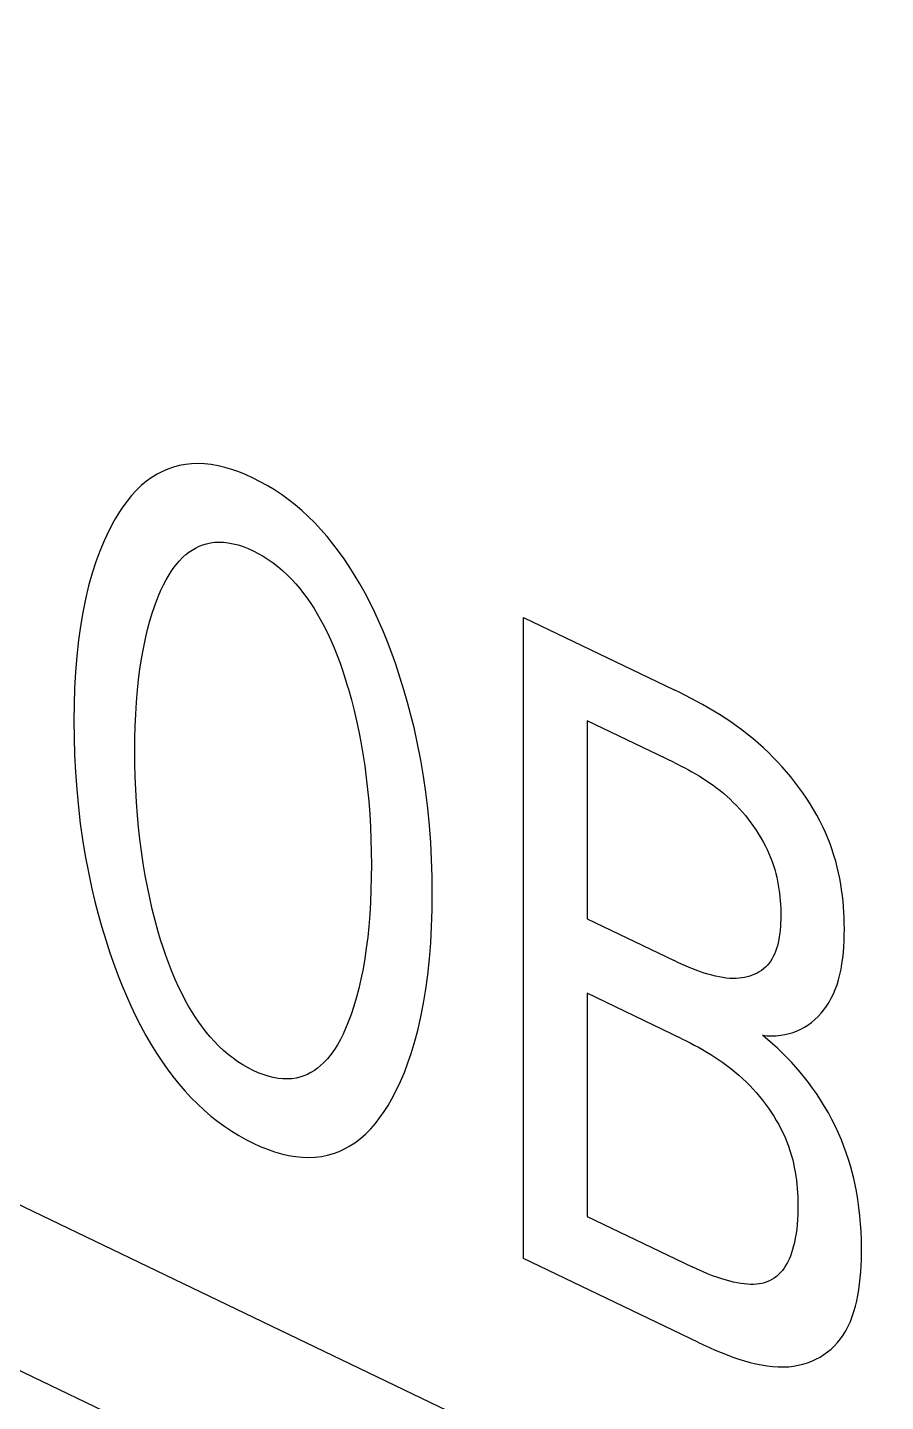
# Model space of a CAD drawing. Extents: x 0 to 420, y 0 to 297.
# Drawn here: x 198.578 to 200.436, y 119.617 to 122.592 of the extents above; entities that cross this region are included whole.
import ezdxf

# ---------------------------------------------------------------- set-up
doc = ezdxf.new("R2010")
doc.units = 0
doc.header["$LTSCALE"] = 23.1
doc.layers.add('40000_ISO', color=7, linetype='CONTINUOUS')

msp = doc.modelspace()

# ---------------------------------------------------------------- linework, layer by layer
at = {"layer": '40000_ISO', "color": 7, "linetype": 'CONTINUOUS'}
for p, q in [((151.239, 142.7894), (204.6505, 117.1157)), ((151.4456, 142.3318), (204.8571, 116.6581)), ((198.907, 121.6438), (198.8943, 121.6404)), ((198.9202, 121.6462), (198.907, 121.6438)), ((198.9337, 121.6477), (198.9202, 121.6462)), ((198.9477, 121.6481), (198.9337, 121.6477)), ((198.9617, 121.6475), (198.9477, 121.6481)), ((198.9762, 121.6458), (198.9617, 121.6475)), ((198.9908, 121.6432), (198.9762, 121.6458)), ((199.0057, 121.6397), (198.9908, 121.6432)), ((198.8481, 121.6186), (198.836, 121.6099)), ((198.8589, 121.6252), (198.8481, 121.6186)), ((198.8703, 121.6311), (198.8589, 121.6252)), ((198.8821, 121.6362), (198.8703, 121.6311)), ((198.8943, 121.6404), (198.8821, 121.6362)), ((199.0208, 121.6352), (199.0057, 121.6397)), ((199.036, 121.6299), (199.0208, 121.6352)), ((199.0514, 121.6237), (199.036, 121.6299)), ((199.0667, 121.6167), (199.0514, 121.6237)), ((199.0821, 121.6089), (199.0667, 121.6167)), ((198.8137, 121.5899), (198.8035, 121.5788)), ((198.8245, 121.6003), (198.8137, 121.5899)), ((198.836, 121.6099), (198.8245, 121.6003)), ((199.0975, 121.6003), (199.0821, 121.6089)), ((199.1127, 121.591), (199.0975, 121.6003)), ((199.1279, 121.581), (199.1127, 121.591)), ((198.7847, 121.5545), (198.7761, 121.5415)), ((198.7939, 121.567), (198.7847, 121.5545)), ((198.8035, 121.5788), (198.7939, 121.567)), ((199.1428, 121.5702), (199.1279, 121.581)), ((199.1575, 121.5587), (199.1428, 121.5702)), ((199.172, 121.5464), (199.1575, 121.5587)), ((198.7653, 121.5233), (198.7542, 121.5024)), ((198.768, 121.5281), (198.7653, 121.5233)), ((198.7761, 121.5415), (198.768, 121.5281)), ((199.1861, 121.5335), (199.172, 121.5464)), ((199.2, 121.5197), (199.1861, 121.5335)), ((198.7542, 121.5024), (198.744, 121.4807)), ((199.2136, 121.5052), (199.2, 121.5197)), ((199.2267, 121.4901), (199.2136, 121.5052)), ((198.744, 121.4807), (198.7346, 121.4582)), ((198.9348, 121.4609), (198.9421, 121.4651)), ((198.9421, 121.4651), (198.9497, 121.4689)), ((198.9497, 121.4689), (198.9576, 121.4721)), ((198.9576, 121.4721), (198.9658, 121.4746)), ((198.9658, 121.4746), (198.9743, 121.4765)), ((198.9743, 121.4765), (198.9831, 121.4777)), ((198.9831, 121.4777), (198.9928, 121.4781)), ((198.9928, 121.4781), (199.0028, 121.4777)), ((199.0028, 121.4777), (199.013, 121.4766)), ((199.013, 121.4766), (199.0235, 121.4746)), ((199.0235, 121.4746), (199.0342, 121.4719)), ((199.0342, 121.4719), (199.0449, 121.4684)), ((199.0449, 121.4684), (199.0558, 121.4642)), ((199.0558, 121.4642), (199.0667, 121.4593)), ((199.2395, 121.4746), (199.2267, 121.4901)), ((199.2517, 121.4585), (199.2395, 121.4746)), ((198.7262, 121.435), (198.7185, 121.4111)), ((198.7346, 121.4582), (198.7262, 121.435)), ((198.8988, 121.4275), (198.9066, 121.4367)), ((198.9066, 121.4367), (198.9149, 121.4452)), ((198.9149, 121.4452), (198.9213, 121.4509)), ((198.9213, 121.4509), (198.9279, 121.4561)), ((198.9279, 121.4561), (198.9348, 121.4609)), ((199.0667, 121.4593), (199.0776, 121.4537)), ((199.0776, 121.4537), (199.0885, 121.4474)), ((199.0885, 121.4474), (199.0993, 121.4406)), ((199.0993, 121.4406), (199.1099, 121.4331)), ((199.1099, 121.4331), (199.1204, 121.425)), ((199.2635, 121.4421), (199.2517, 121.4585)), ((199.2749, 121.4253), (199.2635, 121.4421)), ((198.7185, 121.4111), (198.7107, 121.3833)), ((198.8785, 121.3966), (198.8848, 121.4074)), ((198.8848, 121.4074), (198.8915, 121.4177)), ((198.8915, 121.4177), (198.8988, 121.4275)), ((199.1204, 121.425), (199.1306, 121.4163)), ((199.1306, 121.4163), (199.1406, 121.4071)), ((199.1406, 121.4071), (199.1503, 121.3974)), ((199.2857, 121.4082), (199.2749, 121.4253)), ((199.2978, 121.3879), (199.2857, 121.4082)), ((198.7107, 121.3833), (198.7039, 121.3547)), ((198.8621, 121.3619), (198.8672, 121.3738)), ((198.8672, 121.3738), (198.8727, 121.3853)), ((198.8727, 121.3853), (198.8785, 121.3966)), ((199.1503, 121.3974), (199.1591, 121.3877)), ((199.1591, 121.3877), (199.1677, 121.3776)), ((199.1677, 121.3776), (199.1759, 121.3671)), ((199.3092, 121.3674), (199.2978, 121.3879)), ((198.7039, 121.3547), (198.698, 121.3255)), ((198.849, 121.3262), (198.8553, 121.3443)), ((198.8553, 121.3443), (198.8621, 121.3619)), ((199.1759, 121.3671), (199.1838, 121.3564)), ((199.1838, 121.3564), (199.1914, 121.3453)), ((199.1914, 121.3453), (199.1986, 121.3341)), ((199.3199, 121.3466), (199.3092, 121.3674)), ((199.3301, 121.3256), (199.3199, 121.3466)), ((198.698, 121.3255), (198.693, 121.2957)), ((198.8433, 121.3077), (198.849, 121.3262)), ((199.1986, 121.3341), (199.2056, 121.3226)), ((199.2056, 121.3226), (199.2122, 121.311)), ((199.3397, 121.3046), (199.3301, 121.3256)), ((199.6521, 121.3147), (199.9779, 121.158)), ((199.6521, 119.9266), (199.6521, 121.3147)), ((198.693, 121.2957), (198.6888, 121.2654)), ((198.8336, 121.2694), (198.8382, 121.2888)), ((198.8382, 121.2888), (198.8433, 121.3077)), ((199.2122, 121.311), (199.2185, 121.2993)), ((199.2185, 121.2993), (199.2269, 121.2827)), ((199.3488, 121.2834), (199.3397, 121.3046)), ((198.6888, 121.2654), (198.6851, 121.2314)), ((198.8291, 121.2477), (198.8336, 121.2694)), ((199.2269, 121.2827), (199.2347, 121.266)), ((199.2347, 121.266), (199.2419, 121.2493)), ((199.3573, 121.2622), (199.3488, 121.2834)), ((199.3655, 121.2409), (199.3573, 121.2622)), ((198.6851, 121.2314), (198.6823, 121.197)), ((198.8218, 121.2032), (198.8251, 121.2256)), ((198.8251, 121.2256), (198.8291, 121.2477)), ((199.2419, 121.2493), (199.2486, 121.2325)), ((199.2486, 121.2325), (199.2549, 121.2156)), ((199.3754, 121.2134), (199.3655, 121.2409)), ((198.6823, 121.197), (198.6804, 121.162)), ((198.8189, 121.1804), (198.8218, 121.2032)), ((199.2549, 121.2156), (199.2608, 121.1988)), ((199.2608, 121.1988), (199.2662, 121.182)), ((199.3846, 121.1858), (199.3754, 121.2134)), ((198.8165, 121.1573), (198.8189, 121.1804)), ((199.2662, 121.182), (199.2713, 121.1652)), ((199.2713, 121.1652), (199.273, 121.1596)), ((199.3931, 121.1583), (199.3846, 121.1858)), ((198.6804, 121.162), (198.6793, 121.1266)), ((198.8144, 121.1315), (198.8165, 121.1573)), ((199.273, 121.1596), (199.2794, 121.1366)), ((199.2794, 121.1366), (199.2853, 121.1136)), ((199.401, 121.1309), (199.3931, 121.1583)), ((199.9901, 121.1521), (199.9779, 121.158)), ((200.0024, 121.146), (199.9901, 121.1521)), ((200.0147, 121.1396), (200.0024, 121.146)), ((200.0271, 121.1331), (200.0147, 121.1396)), ((198.6793, 121.1266), (198.6789, 121.0909)), ((198.8116, 121.079), (198.8127, 121.1054)), ((198.8127, 121.1054), (198.8144, 121.1315)), ((199.2853, 121.1136), (199.2906, 121.0907)), ((199.4083, 121.1036), (199.401, 121.1309)), ((200.0394, 121.1263), (200.0271, 121.1331)), ((200.0517, 121.1193), (200.0394, 121.1263)), ((200.064, 121.1121), (200.0517, 121.1193)), ((200.0762, 121.1045), (200.064, 121.1121)), ((198.6789, 121.0909), (198.6792, 121.0542)), ((198.811, 121.0524), (198.8116, 121.079)), ((199.2906, 121.0907), (199.2955, 121.068)), ((199.415, 121.0763), (199.4083, 121.1036)), ((199.4227, 121.041), (199.415, 121.0763)), ((199.9779, 121.0006), (199.7897, 121.0911)), ((199.7897, 121.0911), (199.7897, 120.6622)), ((200.0884, 121.0967), (200.0762, 121.1045)), ((200.1006, 121.0886), (200.0884, 121.0967)), ((200.1126, 121.0801), (200.1006, 121.0886)), ((200.1246, 121.0713), (200.1126, 121.0801)), ((198.6792, 121.0542), (198.6803, 121.0171)), ((198.8108, 121.0255), (198.811, 121.0524)), ((199.2955, 121.068), (199.2999, 121.0453)), ((200.1365, 121.0622), (200.1246, 121.0713)), ((200.1482, 121.0527), (200.1365, 121.0622)), ((200.1598, 121.0428), (200.1482, 121.0527)), ((198.6803, 121.0171), (198.6822, 120.9797)), ((198.811, 120.9981), (198.8108, 121.0255)), ((199.2999, 121.0453), (199.3044, 121.0193)), ((199.3044, 121.0193), (199.3083, 120.9934)), ((199.4296, 121.0059), (199.4227, 121.041)), ((200.1713, 121.0325), (200.1598, 121.0428)), ((200.1827, 121.0218), (200.1713, 121.0325)), ((200.1926, 121.0119), (200.1827, 121.0218)), ((198.8116, 120.9704), (198.811, 120.9981)), ((199.3083, 120.9934), (199.3117, 120.9677)), ((199.4355, 120.971), (199.4296, 121.0059)), ((199.9779, 121.0006), (199.9856, 120.9969)), ((199.9856, 120.9969), (199.9933, 120.993)), ((199.9933, 120.993), (200.001, 120.9891)), ((200.001, 120.9891), (200.0088, 120.9849)), ((200.2023, 121.0017), (200.1926, 121.0119)), ((200.2119, 120.9913), (200.2023, 121.0017)), ((200.2213, 120.9805), (200.2119, 120.9913)), ((198.6822, 120.9797), (198.685, 120.942)), ((198.8127, 120.9426), (198.8116, 120.9704)), ((199.3117, 120.9677), (199.3146, 120.9421)), ((199.4405, 120.9364), (199.4355, 120.971)), ((200.0088, 120.9849), (200.0165, 120.9807)), ((200.0165, 120.9807), (200.0242, 120.9762)), ((200.0242, 120.9762), (200.0319, 120.9716)), ((200.0319, 120.9716), (200.0396, 120.9669)), ((200.0396, 120.9669), (200.0473, 120.9619)), ((200.0473, 120.9619), (200.0549, 120.9567)), ((200.0549, 120.9567), (200.0625, 120.9514)), ((200.2305, 120.9695), (200.2213, 120.9805)), ((200.2395, 120.9582), (200.2305, 120.9695)), ((200.2481, 120.9467), (200.2395, 120.9582)), ((198.685, 120.942), (198.6886, 120.9039)), ((198.8143, 120.9146), (198.8127, 120.9426)), ((199.3146, 120.9421), (199.317, 120.9168)), ((199.4447, 120.902), (199.4405, 120.9364)), ((200.0625, 120.9514), (200.07, 120.9458)), ((200.07, 120.9458), (200.0774, 120.94)), ((200.0774, 120.94), (200.0847, 120.934)), ((200.0847, 120.934), (200.092, 120.9277)), ((200.092, 120.9277), (200.0992, 120.9212)), ((200.2565, 120.935), (200.2481, 120.9467)), ((200.2646, 120.9232), (200.2565, 120.935)), ((198.6886, 120.9039), (198.6927, 120.869)), ((198.8164, 120.8863), (198.8143, 120.9146)), ((199.317, 120.9168), (199.3191, 120.8889)), ((199.4484, 120.8645), (199.4447, 120.902)), ((200.0992, 120.9212), (200.1062, 120.9144)), ((200.1062, 120.9144), (200.1129, 120.9076)), ((200.1129, 120.9076), (200.1195, 120.9005)), ((200.1195, 120.9005), (200.1259, 120.8932)), ((200.2724, 120.9111), (200.2646, 120.9232)), ((200.2798, 120.899), (200.2724, 120.9111)), ((200.2868, 120.8867), (200.2798, 120.899)), ((198.6927, 120.869), (198.6977, 120.8339)), ((198.8188, 120.8605), (198.8164, 120.8863)), ((199.3191, 120.8889), (199.3207, 120.8612)), ((200.1259, 120.8932), (200.1322, 120.8857)), ((200.1322, 120.8857), (200.1383, 120.8781)), ((200.1383, 120.8781), (200.1443, 120.8702)), ((200.1443, 120.8702), (200.15, 120.8623)), ((200.2935, 120.8743), (200.2868, 120.8867)), ((200.2997, 120.8618), (200.2935, 120.8743)), ((198.8216, 120.8346), (198.8188, 120.8605)), ((199.3207, 120.8612), (199.3218, 120.8338)), ((199.4511, 120.8274), (199.4484, 120.8645)), ((200.15, 120.8623), (200.1555, 120.8541)), ((200.1555, 120.8541), (200.1608, 120.8459)), ((200.1608, 120.8459), (200.1658, 120.8376)), ((200.1658, 120.8376), (200.1706, 120.8292)), ((200.3055, 120.8493), (200.2997, 120.8618)), ((200.3108, 120.8368), (200.3055, 120.8493)), ((198.6977, 120.8339), (198.7035, 120.7986)), ((198.825, 120.8085), (198.8216, 120.8346)), ((198.8288, 120.7823), (198.825, 120.8085)), ((199.3218, 120.8338), (199.3225, 120.8065)), ((199.4531, 120.7906), (199.4511, 120.8274)), ((200.1706, 120.8292), (200.1751, 120.8207)), ((200.1751, 120.8207), (200.1793, 120.8121)), ((200.1793, 120.8121), (200.1832, 120.8036)), ((200.3157, 120.8244), (200.3108, 120.8368)), ((200.3201, 120.8119), (200.3157, 120.8244)), ((200.3241, 120.7994), (200.3201, 120.8119)), ((198.7035, 120.7986), (198.7102, 120.763)), ((198.8333, 120.7559), (198.8288, 120.7823)), ((199.3225, 120.8065), (199.3227, 120.7795)), ((199.3227, 120.7795), (199.3225, 120.7522)), ((199.4542, 120.7541), (199.4531, 120.7906)), ((200.1832, 120.8036), (200.1868, 120.795)), ((200.1868, 120.795), (200.19, 120.7864)), ((200.19, 120.7864), (200.193, 120.7778)), ((200.3278, 120.7869), (200.3241, 120.7994)), ((200.331, 120.7744), (200.3278, 120.7869)), ((198.7102, 120.763), (198.7179, 120.7272)), ((198.8378, 120.7318), (198.8333, 120.7559)), ((199.3225, 120.7522), (199.3218, 120.7252)), ((199.4546, 120.718), (199.4542, 120.7541)), ((200.193, 120.7778), (200.1957, 120.7692)), ((200.1957, 120.7692), (200.1981, 120.7607)), ((200.1981, 120.7607), (200.2002, 120.7521)), ((200.2002, 120.7521), (200.202, 120.7435)), ((200.3339, 120.7619), (200.331, 120.7744)), ((200.3365, 120.7495), (200.3339, 120.7619)), ((200.3387, 120.7371), (200.3365, 120.7495)), ((198.7179, 120.7272), (198.7244, 120.6997)), ((198.8429, 120.7076), (198.8378, 120.7318)), ((199.3218, 120.7252), (199.3207, 120.6984)), ((200.202, 120.7435), (200.2036, 120.735)), ((200.2036, 120.735), (200.205, 120.7265)), ((200.205, 120.7265), (200.2062, 120.7181)), ((200.3406, 120.7247), (200.3387, 120.7371)), ((200.3423, 120.7125), (200.3406, 120.7247)), ((198.7244, 120.6997), (198.7315, 120.672)), ((198.8485, 120.6832), (198.8429, 120.7076)), ((199.3207, 120.6984), (199.3192, 120.6719)), ((199.4542, 120.6817), (199.4546, 120.718)), ((200.2062, 120.7181), (200.2071, 120.7096)), ((200.2071, 120.7096), (200.2078, 120.7013)), ((200.2078, 120.7013), (200.2083, 120.6929)), ((200.2083, 120.6929), (200.2087, 120.6846)), ((200.3436, 120.7002), (200.3423, 120.7125)), ((200.3446, 120.6881), (200.3436, 120.7002)), ((198.7315, 120.672), (198.7393, 120.6443)), ((198.8546, 120.6588), (198.8485, 120.6832)), ((199.3192, 120.6719), (199.317, 120.6456)), ((199.4531, 120.6458), (199.4542, 120.6817)), ((199.7897, 120.6622), (199.9779, 120.5717)), ((200.2087, 120.6607), (200.2085, 120.6531)), ((200.2087, 120.6846), (200.2089, 120.6764)), ((200.2089, 120.6683), (200.2087, 120.6607)), ((200.2089, 120.6764), (200.2089, 120.6683)), ((200.3455, 120.676), (200.3446, 120.6881)), ((200.346, 120.6641), (200.3455, 120.676)), ((200.3464, 120.6522), (200.346, 120.6641)), ((198.7393, 120.6443), (198.7477, 120.6165)), ((198.8614, 120.6342), (198.8546, 120.6588)), ((198.8665, 120.6171), (198.8614, 120.6342)), ((199.317, 120.6456), (199.3147, 120.6222)), ((199.4512, 120.6103), (199.4531, 120.6458)), ((200.2067, 120.6312), (200.2057, 120.6242)), ((200.2074, 120.6384), (200.2067, 120.6312)), ((200.208, 120.6457), (200.2074, 120.6384)), ((200.2085, 120.6531), (200.208, 120.6457)), ((200.3465, 120.6405), (200.3464, 120.6522)), ((200.3464, 120.6273), (200.3465, 120.6405)), ((198.7477, 120.6165), (198.7568, 120.5887)), ((198.8719, 120.5998), (198.8665, 120.6171)), ((198.8778, 120.5826), (198.8719, 120.5998)), ((199.3147, 120.6222), (199.3118, 120.599)), ((199.4485, 120.5753), (199.4512, 120.6103)), ((200.2016, 120.6041), (200.1997, 120.5977)), ((200.2032, 120.6106), (200.2016, 120.6041)), ((200.2045, 120.6173), (200.2032, 120.6106)), ((200.2057, 120.6242), (200.2045, 120.6173)), ((200.3444, 120.5891), (200.3453, 120.6016)), ((200.3453, 120.6016), (200.346, 120.6144)), ((200.346, 120.6144), (200.3464, 120.6273)), ((198.7568, 120.5887), (198.7666, 120.5608)), ((198.884, 120.5653), (198.8778, 120.5826)), ((199.3085, 120.5761), (199.3046, 120.5536)), ((199.3118, 120.599), (199.3085, 120.5761)), ((199.4448, 120.5408), (199.4485, 120.5753)), ((199.986, 120.5679), (199.9779, 120.5717)), ((200.1867, 120.57), (200.1832, 120.5653)), ((200.1899, 120.575), (200.1867, 120.57)), ((200.1927, 120.5803), (200.1899, 120.575)), ((200.1953, 120.5858), (200.1927, 120.5803)), ((200.1977, 120.5917), (200.1953, 120.5858)), ((200.1997, 120.5977), (200.1977, 120.5917)), ((200.3413, 120.5647), (200.343, 120.5768)), ((200.343, 120.5768), (200.3444, 120.5891)), ((198.7666, 120.5608), (198.7747, 120.539)), ((198.8908, 120.5481), (198.884, 120.5653)), ((198.8981, 120.5309), (198.8908, 120.5481)), ((199.3046, 120.5536), (199.3002, 120.5314)), ((199.4407, 120.5099), (199.4448, 120.5408)), ((199.9942, 120.5641), (199.986, 120.5679)), ((200.0024, 120.5604), (199.9942, 120.5641)), ((200.0106, 120.5569), (200.0024, 120.5604)), ((200.0188, 120.5536), (200.0106, 120.5569)), ((200.027, 120.5504), (200.0188, 120.5536)), ((200.0351, 120.5474), (200.027, 120.5504)), ((200.0432, 120.5447), (200.0351, 120.5474)), ((200.0513, 120.5421), (200.0432, 120.5447)), ((200.0594, 120.5399), (200.0513, 120.5421)), ((200.1524, 120.5421), (200.1472, 120.54)), ((200.1575, 120.5445), (200.1524, 120.5421)), ((200.1624, 120.5472), (200.1575, 120.5445)), ((200.1671, 120.5502), (200.1624, 120.5472)), ((200.1715, 120.5536), (200.1671, 120.5502)), ((200.1757, 120.5572), (200.1715, 120.5536)), ((200.1796, 120.5611), (200.1757, 120.5572)), ((200.1832, 120.5653), (200.1796, 120.5611)), ((200.3339, 120.5303), (200.3368, 120.5415)), ((200.3368, 120.5415), (200.3393, 120.5529)), ((200.3393, 120.5529), (200.3413, 120.5647)), ((198.7747, 120.539), (198.7833, 120.5172)), ((198.7833, 120.5172), (198.7924, 120.4955)), ((198.9059, 120.5138), (198.8981, 120.5309)), ((198.9143, 120.4968), (198.9059, 120.5138)), ((199.2956, 120.5117), (199.2906, 120.4924)), ((199.3002, 120.5314), (199.2956, 120.5117)), ((200.0674, 120.5379), (200.0594, 120.5399)), ((200.0753, 120.5363), (200.0674, 120.5379)), ((200.0832, 120.5349), (200.0753, 120.5363)), ((200.0909, 120.534), (200.0832, 120.5349)), ((200.0986, 120.5333), (200.0909, 120.534)), ((200.1062, 120.5331), (200.0986, 120.5333)), ((200.1124, 120.5332), (200.1062, 120.5331)), ((200.1185, 120.5336), (200.1124, 120.5332)), ((200.1245, 120.5343), (200.1185, 120.5336)), ((200.1304, 120.5353), (200.1245, 120.5343)), ((200.1361, 120.5366), (200.1304, 120.5353)), ((200.1417, 120.5381), (200.1361, 120.5366)), ((200.1472, 120.54), (200.1417, 120.5381)), ((200.3268, 120.5091), (200.3306, 120.5195)), ((200.3306, 120.5195), (200.3339, 120.5303)), ((198.7924, 120.4955), (198.802, 120.4739)), ((198.9206, 120.4849), (198.9143, 120.4968)), ((198.9272, 120.473), (198.9206, 120.4849)), ((199.2906, 120.4924), (199.285, 120.4734)), ((199.4358, 120.4796), (199.4407, 120.5099)), ((199.995, 120.4022), (199.7897, 120.5009)), ((199.7897, 120.5009), (199.7897, 120.0179)), ((200.3079, 120.4732), (200.3133, 120.4816)), ((200.3133, 120.4816), (200.3182, 120.4904)), ((200.3182, 120.4904), (200.3227, 120.4995)), ((200.3227, 120.4995), (200.3268, 120.5091)), ((198.802, 120.4739), (198.8122, 120.4523)), ((198.8122, 120.4523), (198.8231, 120.431)), ((198.9342, 120.4614), (198.9272, 120.473)), ((198.9414, 120.4499), (198.9342, 120.4614)), ((199.2788, 120.4549), (199.2721, 120.4369)), ((199.285, 120.4734), (199.2788, 120.4549)), ((199.43, 120.4498), (199.4358, 120.4796)), ((200.2895, 120.4505), (200.2961, 120.4576)), ((200.2961, 120.4576), (200.3022, 120.4652)), ((200.3022, 120.4652), (200.3079, 120.4732)), ((198.8231, 120.431), (198.8346, 120.4098)), ((198.949, 120.4386), (198.9414, 120.4499)), ((198.957, 120.4276), (198.949, 120.4386)), ((198.9652, 120.4169), (198.957, 120.4276)), ((199.267, 120.4246), (199.2615, 120.4126)), ((199.2721, 120.4369), (199.267, 120.4246)), ((199.4233, 120.4207), (199.43, 120.4498)), ((200.2442, 120.4196), (200.2523, 120.4233)), ((200.2523, 120.4233), (200.2601, 120.4276)), ((200.2601, 120.4276), (200.2676, 120.4323)), ((200.2676, 120.4323), (200.2753, 120.4378)), ((200.2753, 120.4378), (200.2826, 120.4439)), ((200.2826, 120.4439), (200.2895, 120.4505)), ((198.8346, 120.4098), (198.8468, 120.3889)), ((198.9738, 120.4066), (198.9652, 120.4169)), ((198.9828, 120.3967), (198.9738, 120.4066)), ((198.9924, 120.3868), (198.9828, 120.3967)), ((199.2557, 120.4009), (199.2494, 120.3897)), ((199.2615, 120.4126), (199.2557, 120.4009)), ((199.4091, 120.3709), (199.4156, 120.3922)), ((199.4156, 120.3922), (199.4233, 120.4207)), ((199.995, 120.4022), (200.0039, 120.3979)), ((200.0039, 120.3979), (200.0128, 120.3934)), ((200.0128, 120.3934), (200.0217, 120.3888)), ((200.169, 120.4101), (200.1793, 120.4091)), ((200.1799, 120.4011), (200.169, 120.4101)), ((200.1793, 120.4091), (200.1894, 120.4088)), ((200.1908, 120.3917), (200.1799, 120.4011)), ((200.1894, 120.4088), (200.1992, 120.4092)), ((200.2015, 120.382), (200.1908, 120.3917)), ((200.1992, 120.4092), (200.2088, 120.4101)), ((200.2088, 120.4101), (200.218, 120.4117)), ((200.218, 120.4117), (200.227, 120.4138)), ((200.227, 120.4138), (200.2357, 120.4164)), ((200.2357, 120.4164), (200.2442, 120.4196)), ((198.8468, 120.3889), (198.8577, 120.3715)), ((198.8577, 120.3715), (198.869, 120.3543)), ((199.0024, 120.3774), (198.9924, 120.3868)), ((199.0127, 120.3686), (199.0024, 120.3774)), ((199.0233, 120.3604), (199.0127, 120.3686)), ((199.2354, 120.3688), (199.2276, 120.3592)), ((199.2427, 120.379), (199.2354, 120.3688)), ((199.2494, 120.3897), (199.2427, 120.379)), ((199.4019, 120.3501), (199.4091, 120.3709)), ((200.0217, 120.3888), (200.0306, 120.384)), ((200.0306, 120.384), (200.0396, 120.379)), ((200.0396, 120.379), (200.0485, 120.3738)), ((200.0485, 120.3738), (200.0574, 120.3684)), ((200.0574, 120.3684), (200.0662, 120.3628)), ((200.0662, 120.3628), (200.075, 120.357)), ((200.212, 120.372), (200.2015, 120.382)), ((200.2221, 120.3619), (200.212, 120.372)), ((200.2319, 120.3515), (200.2221, 120.3619)), ((198.869, 120.3543), (198.8808, 120.3375)), ((198.8808, 120.3375), (198.8931, 120.3211)), ((199.034, 120.3528), (199.0233, 120.3604)), ((199.0448, 120.3458), (199.034, 120.3528)), ((199.0557, 120.3395), (199.0448, 120.3458)), ((199.0667, 120.3339), (199.0557, 120.3395)), ((199.0777, 120.329), (199.0667, 120.3339)), ((199.1993, 120.3339), (199.192, 120.3294)), ((199.2062, 120.3389), (199.1993, 120.3339)), ((199.2128, 120.3444), (199.2062, 120.3389)), ((199.2191, 120.3503), (199.2128, 120.3444)), ((199.2276, 120.3592), (199.2191, 120.3503)), ((199.3941, 120.3298), (199.4019, 120.3501)), ((200.075, 120.357), (200.0838, 120.3509)), ((200.0838, 120.3509), (200.0924, 120.3446)), ((200.0924, 120.3446), (200.101, 120.338)), ((200.101, 120.338), (200.1096, 120.3311)), ((200.2416, 120.3409), (200.2319, 120.3515)), ((200.251, 120.3299), (200.2416, 120.3409)), ((198.8931, 120.3211), (198.9059, 120.3052)), ((198.9059, 120.3052), (198.9191, 120.2897)), ((199.0886, 120.3248), (199.0777, 120.329)), ((199.0995, 120.3213), (199.0886, 120.3248)), ((199.1102, 120.3186), (199.0995, 120.3213)), ((199.1207, 120.3167), (199.1102, 120.3186)), ((199.131, 120.3156), (199.1207, 120.3167)), ((199.141, 120.3154), (199.131, 120.3156)), ((199.1507, 120.3159), (199.141, 120.3154)), ((199.1596, 120.3173), (199.1507, 120.3159)), ((199.1682, 120.3193), (199.1596, 120.3173)), ((199.1765, 120.3221), (199.1682, 120.3193)), ((199.1844, 120.3254), (199.1765, 120.3221)), ((199.192, 120.3294), (199.1844, 120.3254)), ((199.3766, 120.2908), (199.3857, 120.31)), ((199.3857, 120.31), (199.3941, 120.3298)), ((200.1096, 120.3311), (200.118, 120.3239)), ((200.118, 120.3239), (200.1262, 120.3164)), ((200.1262, 120.3164), (200.1344, 120.3086)), ((200.1344, 120.3086), (200.1417, 120.3012)), ((200.2601, 120.3188), (200.251, 120.3299)), ((200.269, 120.3075), (200.2601, 120.3188)), ((200.2776, 120.2958), (200.269, 120.3075)), ((198.9191, 120.2897), (198.9328, 120.2749)), ((198.9328, 120.2749), (198.9469, 120.2608)), ((199.3588, 120.2582), (199.3669, 120.2722)), ((199.3669, 120.2722), (199.3766, 120.2908)), ((200.1417, 120.3012), (200.1488, 120.2936)), ((200.1488, 120.2936), (200.1558, 120.2858)), ((200.1558, 120.2858), (200.1627, 120.2777)), ((200.1627, 120.2777), (200.1693, 120.2694)), ((200.2859, 120.284), (200.2776, 120.2958)), ((200.295, 120.2702), (200.2859, 120.284)), ((198.9469, 120.2608), (198.961, 120.2476)), ((198.961, 120.2476), (198.9755, 120.2352)), ((199.3412, 120.2317), (199.3503, 120.2447)), ((199.3503, 120.2447), (199.3588, 120.2582)), ((200.1693, 120.2694), (200.1758, 120.2609)), ((200.1758, 120.2609), (200.182, 120.2523)), ((200.182, 120.2523), (200.188, 120.2435)), ((200.188, 120.2435), (200.1938, 120.2346)), ((200.3036, 120.2561), (200.295, 120.2702)), ((200.3119, 120.2418), (200.3036, 120.2561)), ((198.9755, 120.2352), (198.9903, 120.2235)), ((198.9903, 120.2235), (199.0053, 120.2126)), ((199.3214, 120.2076), (199.3316, 120.2193)), ((199.3316, 120.2193), (199.3412, 120.2317)), ((200.1938, 120.2346), (200.1992, 120.2256)), ((200.1992, 120.2256), (200.2044, 120.2165)), ((200.2044, 120.2165), (200.2093, 120.2073)), ((200.3197, 120.2274), (200.3119, 120.2418)), ((200.327, 120.2128), (200.3197, 120.2274)), ((200.3338, 120.1981), (200.327, 120.2128)), ((199.0053, 120.2126), (199.0205, 120.2024)), ((199.0205, 120.2024), (199.0358, 120.193)), ((199.0358, 120.193), (199.0512, 120.1843)), ((199.0512, 120.1843), (199.0667, 120.1765)), ((199.2869, 120.1773), (199.2991, 120.1865)), ((199.2991, 120.1865), (199.3106, 120.1966)), ((199.3106, 120.1966), (199.3214, 120.2076)), ((200.2093, 120.2073), (200.2139, 120.198)), ((200.2139, 120.198), (200.2181, 120.1887)), ((200.2181, 120.1887), (200.2219, 120.1794)), ((200.3401, 120.1833), (200.3338, 120.1981)), ((200.3457, 120.1693), (200.3401, 120.1833)), ((199.0667, 120.1765), (199.0822, 120.1694)), ((199.0822, 120.1694), (199.0977, 120.1632)), ((199.0977, 120.1632), (199.1131, 120.1578)), ((199.1131, 120.1578), (199.1283, 120.1534)), ((199.1283, 120.1534), (199.1434, 120.1499)), ((199.2279, 120.1504), (199.2406, 120.1541)), ((199.2406, 120.1541), (199.253, 120.1587)), ((199.253, 120.1587), (199.2648, 120.1641)), ((199.2648, 120.1641), (199.2761, 120.1703)), ((199.2761, 120.1703), (199.2869, 120.1773)), ((200.2219, 120.1794), (200.2254, 120.1701)), ((200.2254, 120.1701), (200.2286, 120.1608)), ((200.2286, 120.1608), (200.2314, 120.1515)), ((200.3507, 120.1553), (200.3457, 120.1693)), ((200.3554, 120.1413), (200.3507, 120.1553)), ((199.1434, 120.1499), (199.1582, 120.1474)), ((199.1582, 120.1474), (199.1727, 120.1459)), ((199.1727, 120.1459), (199.1869, 120.1454)), ((199.1869, 120.1454), (199.201, 120.146)), ((199.201, 120.146), (199.2146, 120.1477)), ((199.2146, 120.1477), (199.2279, 120.1504)), ((200.2314, 120.1515), (200.234, 120.1422)), ((200.234, 120.1422), (200.2362, 120.1329)), ((200.2362, 120.1329), (200.2382, 120.1236)), ((200.2382, 120.1236), (200.2399, 120.1143)), ((200.3596, 120.1274), (200.3554, 120.1413)), ((200.3635, 120.1135), (200.3596, 120.1274)), ((200.2399, 120.1143), (200.2414, 120.1051)), ((200.2414, 120.1051), (200.2426, 120.096)), ((200.2426, 120.096), (200.2437, 120.0869)), ((200.3669, 120.0996), (200.3635, 120.1135)), ((200.37, 120.0859), (200.3669, 120.0996)), ((200.2437, 120.0869), (200.2445, 120.0779)), ((200.2445, 120.0779), (200.2451, 120.0689)), ((200.2451, 120.0689), (200.2455, 120.06)), ((200.3727, 120.0722), (200.37, 120.0859)), ((200.3757, 120.0544), (200.3727, 120.0722)), ((200.2455, 120.06), (200.2458, 120.0512)), ((200.2458, 120.0512), (200.246, 120.0425)), ((200.246, 120.0425), (200.2459, 120.0318)), ((200.3782, 120.0368), (200.3757, 120.0544)), ((200.3802, 120.0193), (200.3782, 120.0368)), ((199.7897, 120.0179), (200.0171, 119.9085)), ((200.2451, 120.0108), (200.2444, 120.0006)), ((200.2456, 120.0212), (200.2451, 120.0108)), ((200.2459, 120.0318), (200.2456, 120.0212)), ((200.3816, 120.002), (200.3802, 120.0193)), ((200.242, 119.9807), (200.2404, 119.971)), ((200.2433, 119.9905), (200.242, 119.9807)), ((200.2444, 120.0006), (200.2433, 119.9905)), ((200.3827, 119.9848), (200.3816, 120.002)), ((200.3833, 119.9678), (200.3827, 119.9848)), ((200.2346, 119.9462), (200.2323, 119.9389)), ((200.2367, 119.9538), (200.2346, 119.9462)), ((200.2385, 119.9615), (200.2367, 119.9538)), ((200.2404, 119.971), (200.2385, 119.9615)), ((200.3836, 119.9508), (200.3833, 119.9678)), ((200.3835, 119.9373), (200.3836, 119.9508)), ((200.0292, 119.7453), (199.6521, 119.9266)), ((200.2236, 119.9183), (200.22, 119.912)), ((200.2268, 119.9249), (200.2236, 119.9183)), ((200.2297, 119.9318), (200.2268, 119.9249)), ((200.2323, 119.9389), (200.2297, 119.9318)), ((200.3828, 119.9106), (200.3833, 119.9239)), ((200.3833, 119.9239), (200.3835, 119.9373)), ((200.0281, 119.9033), (200.0171, 119.9085)), ((200.0392, 119.8984), (200.0281, 119.9033)), ((200.0503, 119.8937), (200.0392, 119.8984)), ((200.0613, 119.8894), (200.0503, 119.8937)), ((200.0723, 119.8854), (200.0613, 119.8894)), ((200.0832, 119.8818), (200.0723, 119.8854)), ((200.1997, 119.888), (200.1949, 119.8844)), ((200.2042, 119.892), (200.1997, 119.888)), ((200.2085, 119.8963), (200.2042, 119.892)), ((200.2125, 119.901), (200.2085, 119.8963)), ((200.2162, 119.906), (200.2125, 119.901)), ((200.22, 119.912), (200.2162, 119.906)), ((200.3809, 119.8845), (200.382, 119.8975)), ((200.382, 119.8975), (200.3828, 119.9106)), ((200.0911, 119.8794), (200.0832, 119.8818)), ((200.0989, 119.8773), (200.0911, 119.8794)), ((200.1067, 119.8754), (200.0989, 119.8773)), ((200.1145, 119.8738), (200.1067, 119.8754)), ((200.1221, 119.8725), (200.1145, 119.8738)), ((200.1297, 119.8716), (200.1221, 119.8725)), ((200.1372, 119.8709), (200.1297, 119.8716)), ((200.1435, 119.8707), (200.1372, 119.8709)), ((200.1498, 119.8707), (200.1435, 119.8707)), ((200.156, 119.8711), (200.1498, 119.8707)), ((200.162, 119.8718), (200.156, 119.8711)), ((200.1678, 119.8728), (200.162, 119.8718)), ((200.1735, 119.8742), (200.1678, 119.8728)), ((200.1789, 119.876), (200.1735, 119.8742)), ((200.1845, 119.8784), (200.1789, 119.876)), ((200.1898, 119.8812), (200.1845, 119.8784)), ((200.1949, 119.8844), (200.1898, 119.8812)), ((200.3758, 119.8468), (200.3779, 119.8591)), ((200.3779, 119.8591), (200.3796, 119.8717)), ((200.3796, 119.8717), (200.3809, 119.8845)), ((200.3706, 119.8231), (200.3734, 119.8348)), ((200.3734, 119.8348), (200.3758, 119.8468)), ((200.3595, 119.7901), (200.3637, 119.8007)), ((200.3637, 119.8007), (200.3673, 119.8117)), ((200.3673, 119.8117), (200.3706, 119.8231)), ((200.3442, 119.7609), (200.3498, 119.7702)), ((200.3498, 119.7702), (200.3549, 119.7799)), ((200.3549, 119.7799), (200.3595, 119.7901)), ((200.0292, 119.7453), (200.0418, 119.7394)), ((200.0418, 119.7394), (200.0544, 119.7336)), ((200.318, 119.7306), (200.3252, 119.7374)), ((200.3252, 119.7374), (200.332, 119.7448)), ((200.332, 119.7448), (200.3383, 119.7526)), ((200.3383, 119.7526), (200.3442, 119.7609)), ((200.0544, 119.7336), (200.0671, 119.7281)), ((200.0671, 119.7281), (200.0798, 119.7228)), ((200.0798, 119.7228), (200.0925, 119.7179)), ((200.0925, 119.7179), (200.1052, 119.7132)), ((200.1052, 119.7132), (200.1178, 119.7089)), ((200.1178, 119.7089), (200.1304, 119.7051)), ((200.276, 119.7043), (200.2851, 119.7085)), ((200.2851, 119.7085), (200.2939, 119.7132)), ((200.2939, 119.7132), (200.3023, 119.7185)), ((200.3023, 119.7185), (200.3103, 119.7243)), ((200.3103, 119.7243), (200.318, 119.7306)), ((200.1304, 119.7051), (200.1428, 119.7016)), ((200.1428, 119.7016), (200.1552, 119.6986)), ((200.1552, 119.6986), (200.1674, 119.6962)), ((200.1674, 119.6962), (200.1795, 119.6942)), ((200.1795, 119.6942), (200.1915, 119.6928)), ((200.1915, 119.6928), (200.2032, 119.6921)), ((200.2032, 119.6921), (200.2148, 119.6919)), ((200.2148, 119.6919), (200.2261, 119.6924)), ((200.2261, 119.6924), (200.2366, 119.6936)), ((200.2366, 119.6936), (200.2469, 119.6954)), ((200.2469, 119.6954), (200.2569, 119.6978)), ((200.2569, 119.6978), (200.2666, 119.7007)), ((200.2666, 119.7007), (200.276, 119.7043))]:
    msp.add_line(p, q, dxfattribs=at)

doc.saveas('drawing.dxf')
